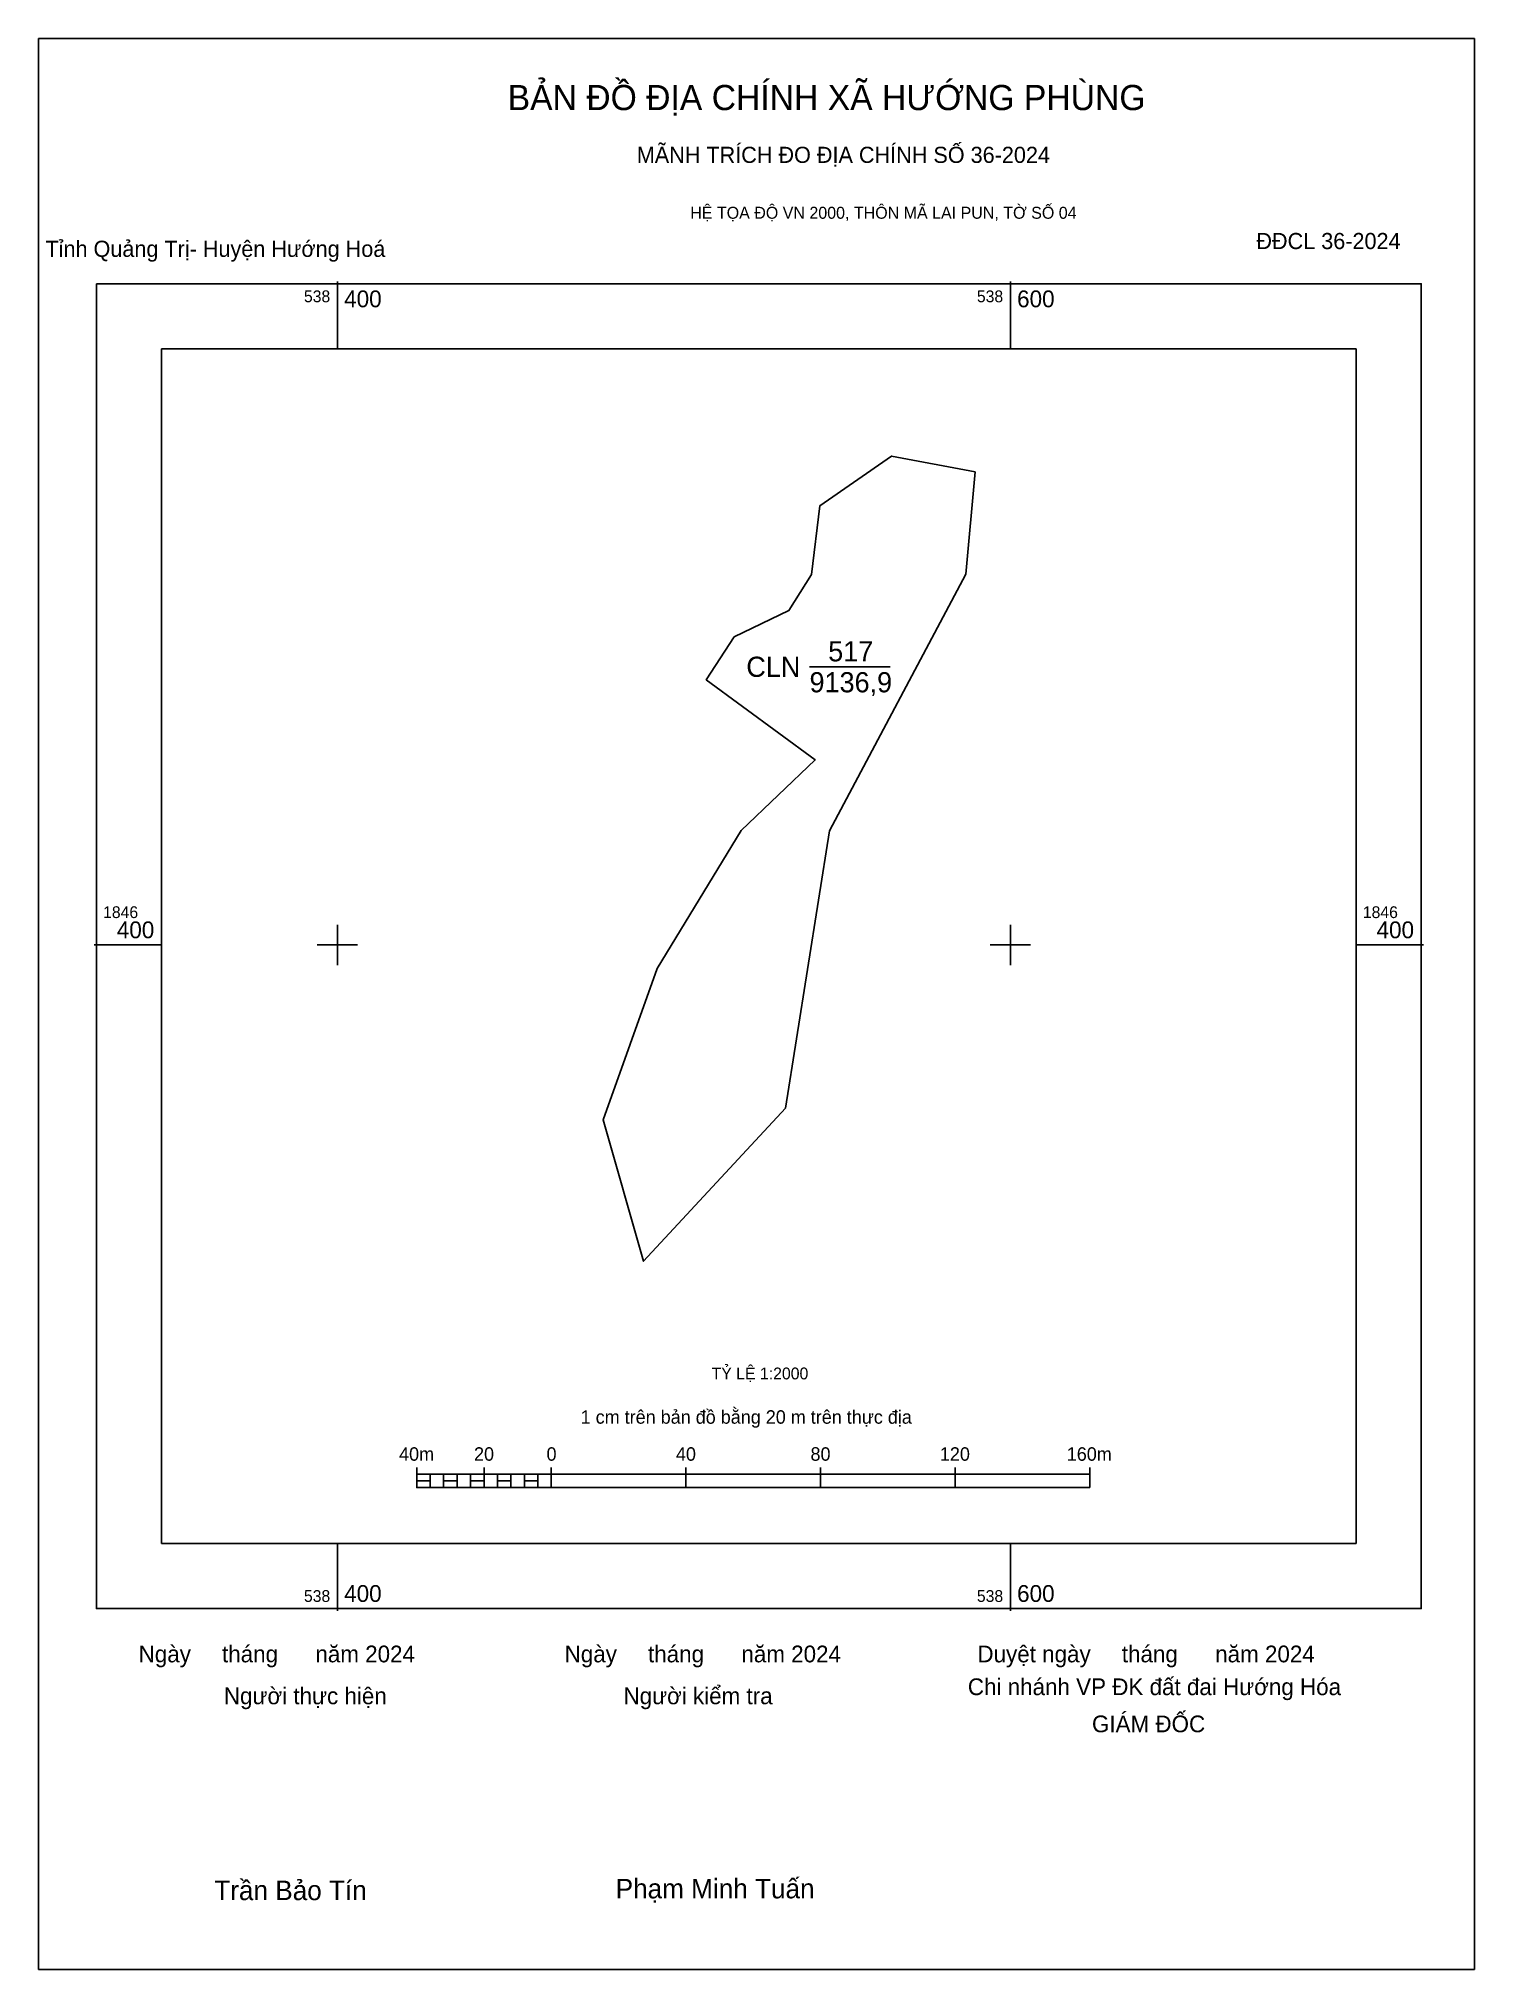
# Model space of a CAD drawing. Extents: x 538311 to 538738, y 1846096 to 1846669.
import ezdxf

# ---------------------------------------------------------------- set-up
doc = ezdxf.new("R2010")
doc.units = 0
for name, color, linetype in [('Level 10', 7, 'Continuous'), ('Level 13', 7, 'Continuous'), ('Level 15', 7, 'Continuous'), ('Level 6', 7, 'Continuous'), ('Level 62', 7, 'Continuous'), ('Level 63', 7, 'Continuous'), ('Level 9', 7, 'Continuous')]:
    doc.layers.add(name, color=color, linetype=linetype)

msp = doc.modelspace()

# ---------------------------------------------------------------- linework, layer by layer
at = {"layer": 'Level 10'}
msp.add_line((538540.31, 1846482.69), (538564.33, 1846482.69), dxfattribs=at)
msp.add_lwpolyline([(538517.9, 1846491.57), (538534.19, 1846499.43), (538540.91, 1846510.15), (538543.43, 1846530.54), (538564.7, 1846545.32), (538589.51, 1846540.59), (538586.81, 1846510.24), (538546.22, 1846433.93), (538533.13, 1846351.46), (538491, 1846306), (538479, 1846348), (538495, 1846393), (538520, 1846434), (538542, 1846455), (538509.62, 1846478.81)], close=True, dxfattribs=at)
at = {"layer": 'Level 15'}
msp.add_lwpolyline([(538311.2, 1846669.38), (538737.92, 1846669.38), (538737.92, 1846095.55), (538311.2, 1846095.55)], close=True, dxfattribs=at)
at = {"layer": 'Level 62'}
msp.add_lwpolyline([(538347.75, 1846577.15), (538702.77, 1846577.15), (538702.77, 1846222.13), (538347.75, 1846222.13)], close=True, dxfattribs=at)
at = {"layer": 'Level 63'}
for p, q in [((538400, 1846597.15), (538400, 1846577.15)), ((538600, 1846597.15), (538600, 1846577.15)), ((538400, 1846406), (538400, 1846394)), ((538600, 1846406), (538600, 1846394)), ((538327.75, 1846400), (538347.75, 1846400)), ((538394, 1846400), (538406, 1846400)), ((538594, 1846400), (538606, 1846400)), ((538702.77, 1846400), (538722.77, 1846400)), ((538423.58, 1846244.72), (538423.58, 1846238.72)), ((538423.58, 1846242.72), (538623.58, 1846242.72)), ((538427.58, 1846242.72), (538427.58, 1846238.72)), ((538431.58, 1846242.72), (538431.58, 1846238.72)), ((538435.58, 1846242.72), (538435.58, 1846238.72)), ((538439.58, 1846242.72), (538439.58, 1846238.72)), ((538443.58, 1846244.72), (538443.58, 1846238.72)), ((538443.58, 1846242.72), (538443.58, 1846238.72)), ((538447.58, 1846242.72), (538447.58, 1846238.72)), ((538451.58, 1846242.72), (538451.58, 1846238.72)), ((538455.58, 1846242.72), (538455.58, 1846238.72)), ((538459.58, 1846242.72), (538459.58, 1846238.72)), ((538463.58, 1846244.72), (538463.58, 1846238.72)), ((538463.58, 1846242.72), (538463.58, 1846238.72)), ((538503.58, 1846244.72), (538503.58, 1846238.72)), ((538543.58, 1846244.72), (538543.58, 1846238.72)), ((538583.58, 1846244.72), (538583.58, 1846238.72)), ((538623.58, 1846244.72), (538623.58, 1846238.72)), ((538423.58, 1846238.72), (538623.58, 1846238.72)), ((538400, 1846222.13), (538400, 1846202.13)), ((538600, 1846222.13), (538600, 1846202.13))]:
    msp.add_line(p, q, dxfattribs=at)
for points in [[(538328.37, 1846596.53), (538722.14, 1846596.53), (538722.14, 1846202.76), (538328.37, 1846202.76)], [(538423.58, 1846240.72), (538427.58, 1846240.72), (538427.58, 1846238.72), (538423.58, 1846238.72)], [(538423.58, 1846240.72), (538427.58, 1846240.72), (538427.58, 1846238.72), (538423.58, 1846238.72)], [(538431.58, 1846240.72), (538435.58, 1846240.72), (538435.58, 1846238.72), (538431.58, 1846238.72)], [(538439.58, 1846240.72), (538443.58, 1846240.72), (538443.58, 1846238.72), (538439.58, 1846238.72)], [(538447.58, 1846240.72), (538451.58, 1846240.72), (538451.58, 1846238.72), (538447.58, 1846238.72)], [(538455.58, 1846240.72), (538459.58, 1846240.72), (538459.58, 1846238.72), (538455.58, 1846238.72)]]:
    msp.add_lwpolyline(points, close=True, dxfattribs=at)

# ---------------------------------------------------------------- texts
at = {"layer": 'Level 13'}
for s, p in [('517', (538545.87, 1846484.29)), ('CLN', (538521.53, 1846479.69)), ('9136,9', (538540.32, 1846475.09))]:
    msp.add_text(s, height=6, dxfattribs=at).set_placement(p)
at = {"layer": 'Level 6'}
msp.add_text('TỶ LỆ 1:2000', height=3.5158, dxfattribs=at).set_placement((538511.21, 1846270.9))
at = {"layer": 'Level 63'}
for s, height, p in [('BẢN ĐỒ ĐỊA CHÍNH XÃ HƯỚNG PHÙNG', 7.4873, (538450.6, 1846648.12)), ('MÃNH TRÍCH ĐO ĐỊA CHÍNH SỐ 36-2024', 4.8044, (538488.97, 1846632.43)), ('HỆ TỌA ĐỘ VN 2000, THÔN MÃ LAI PUN, TỜ SỐ 04', 3.5565, (538504.87, 1846615.84)), ('538', 3.5, (538390.06, 1846591.03)), ('400', 5, (538402, 1846589.53)), ('538', 3.5, (538590.06, 1846591.03)), ('600', 5, (538602, 1846589.53)), ('1846', 3.5, (538330.37, 1846408)), ('400', 5, (538334.43, 1846402)), ('1846', 3.5, (538704.77, 1846408)), ('400', 5, (538708.83, 1846402)), ('1 cm trên bản đồ bằng 20 m trên thực địa', 4, (538472.3, 1846257.72)), ('40m', 4, (538418.33, 1846246.72)), ('20', 4, (538440.61, 1846246.72)), ('0', 4, (538462.16, 1846246.72)), ('40', 4, (538500.61, 1846246.72)), ('80', 4, (538540.61, 1846246.72)), ('120', 4, (538579.06, 1846246.72)), ('160m', 4, (538616.77, 1846246.72)), ('538', 3.5, (538390.06, 1846204.76)), ('400', 5, (538402, 1846204.76)), ('538', 3.5, (538590.06, 1846204.76)), ('600', 5, (538602, 1846204.76)), ('Ngày     tháng      năm 2024', 4.9766, (538340.93, 1846186.8)), ('Ngày     tháng      năm 2024', 4.9766, (538467.54, 1846186.8)), ('Duyệt ngày     tháng      năm 2024', 4.9766, (538590.22, 1846186.8)), ('Người thực hiện', 4.9766, (538366.26, 1846174.35)), ('Người kiểm tra', 4.9766, (538485.03, 1846174.35)), ('Chi nhánh VP ĐK đất đai Hướng Hóa', 4.9766, (538587.37, 1846177.05)), ('GIÁM ĐỐC', 4.977, (538624.26, 1846166.02)), ('Trần Bảo Tín', 5.8048, (538363.42, 1846116.13)), ('Phạm Minh Tuấn', 5.8048, (538482.71, 1846116.65))]:
    msp.add_text(s, height=height, dxfattribs=at).set_placement(p)
at = {"layer": 'Level 9'}
for s, p in [('Tỉnh Quảng Trị- Huyện Hướng Hoá', (538313.24, 1846604.51)), ('ĐĐCL 36-2024', (538673.12, 1846606.82))]:
    msp.add_text(s, height=4.8044, dxfattribs=at).set_placement(p)

doc.saveas('drawing.dxf')
